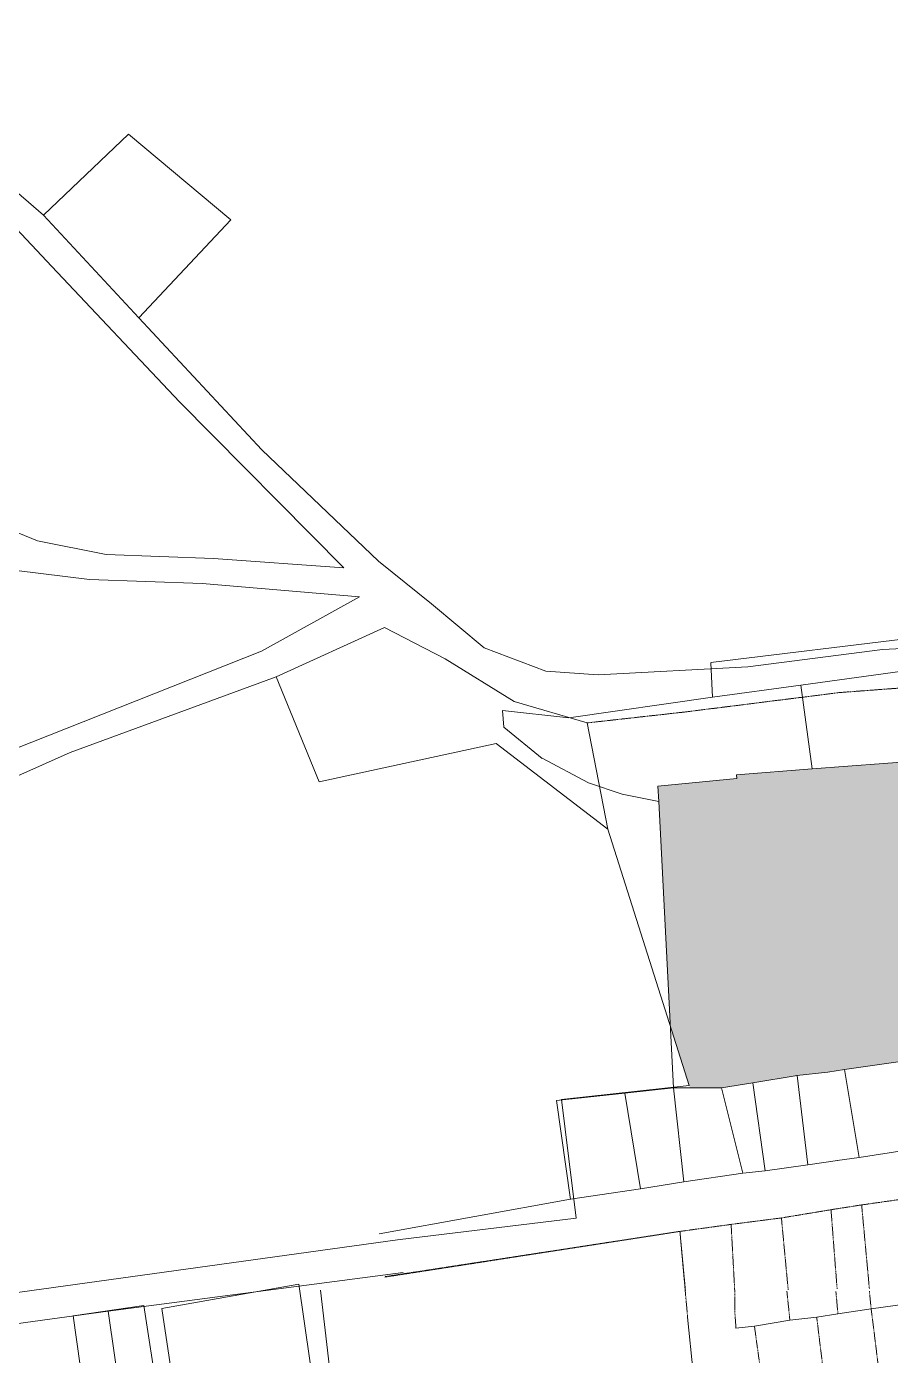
# Model space of a CAD drawing. Header units: millimetres. Extents: x 611710 to 616703, y 1316651 to 1320618.
# Drawn here: x 613873.2 to 614120.5, y 1318436.3 to 1318816.9 of the extents above; entities that cross this region are included whole.
import ezdxf

# ---------------------------------------------------------------- set-up
doc = ezdxf.new("R2010")
doc.units = ezdxf.units.MM
doc.linetypes.add('HIDDEN', pattern=[0.375, 0.25, -0.125])
doc.layers.add('2', color=7, linetype='Continuous')
doc.layers.add('3', color=7, linetype='Continuous')

msp = doc.modelspace()

# ---------------------------------------------------------------- hatches: boundary and pattern name
at = {"lineweight": 9}
h = msp.add_hatch(color=9, dxfattribs=at)
h.dxf.hatch_style = 1
h.paths.add_polyline_path([(614131.06582, 1318606.82345), (614098.17782, 1318604.34745), (614076.50882, 1318602.56345), (614076.62282, 1318601.54845), (614053.99182, 1318599.39745), (614054.19982, 1318594.92745), (614057.53793, 1318530.64161), (614063.13689, 1318512.94953), (614072.22382, 1318512.95745), (614081.19682, 1318514.43645), (614093.82182, 1318516.46745), (614093.82224, 1318516.46399), (614102.59682, 1318517.44545), (614107.41482, 1318518.20545), (614144.63482, 1318523.63145)])

# ---------------------------------------------------------------- linework, layer by layer
at = {"color": 1, "lineweight": 0, "ltscale": 0.5, "flags": 128}
for points in [[(613928.218, 1318343.00982), (613966.96725, 1318347.44967), (613951.17095, 1318456.70796), (613911.92895, 1318449.80178), (613927.47809, 1318345.96972)], [(613957.34213, 1318454.98159), (613969.92846, 1318347.69609), (614070.87426, 1318356.08151), (614070.13436, 1318391.10313), (614075.57204, 1318391.21801), (614077.04385, 1318354.84869), (614165.69333, 1318358.43621), (614159.72488, 1318426.12547), (614065.20184, 1318425.49511), (614064.2323, 1318430.65746), (614160.9553, 1318435.16446), (614158.94537, 1318444.46723)], [(613975.91902, 1318131.89441), (613995.06643, 1318142.47034), (613953.66636, 1318234.63692), (613947.52687, 1318242.11832), (613939.42434, 1318260.91997), (613932.53702, 1318281.41861), (613928.19423, 1318302.96454), (613924.45033, 1318329.64587), (613919.33435, 1318366.10555), (613914.60265, 1318399.82655), (613906.77495, 1318450.5833), (613886.53446, 1318447.68071), (613909.14678, 1318287.16864), (613975.91902, 1318131.89441)]]:
    msp.add_lwpolyline(points, dxfattribs=at)
at = {"layer": '2', "color": 1, "linetype": 'Continuous', "lineweight": 0}
for p, q in [((613878.04482, 1318762.88246), (613905.32482, 1318733.45446)), ((614167.81282, 1318646.75445), (614069.10282, 1318634.74945)), ((614069.15482, 1318634.69945), (614069.57982, 1318624.84445)), ((614094.93782, 1318628.29845), (614126.73582, 1318632.64245)), ((614069.57982, 1318624.84445), (614094.93782, 1318628.29845)), ((614094.93782, 1318628.29845), (614098.17782, 1318604.34745)), ((614069.57982, 1318624.84445), (614028.50482, 1318618.91545)), ((614009.47982, 1318621.02545), (614009.84282, 1318616.30345)), ((614028.50482, 1318618.91545), (614009.47982, 1318621.02545)), ((614009.84282, 1318616.30345), (614020.87482, 1318607.28645)), ((614033.72782, 1318617.48546), (614039.68482, 1318587.05546)), ((614020.82382, 1318607.33645), (614034.06682, 1318600.32845)), ((614076.50882, 1318602.56345), (614098.17782, 1318604.34745)), ((614098.17782, 1318604.34745), (614131.06582, 1318606.82345)), ((614034.06682, 1318600.32845), (614043.75882, 1318597.08945)), ((614053.99182, 1318599.39745), (614076.62282, 1318601.54845)), ((614054.19982, 1318594.92745), (614053.99182, 1318599.39745)), ((614076.62282, 1318601.54845), (614076.50882, 1318602.56345)), ((614043.75882, 1318597.08945), (614054.19982, 1318594.92745)), ((614058.45682, 1318512.94545), (614054.19982, 1318594.92745)), ((614144.63482, 1318523.63145), (614107.41482, 1318518.20545)), ((614093.82182, 1318516.46745), (614081.19682, 1318514.43645)), ((614093.75482, 1318516.45645), (614102.59682, 1318517.44545)), ((614093.82182, 1318516.46745), (614096.87782, 1318490.93845)), ((614102.59682, 1318517.44545), (614107.41482, 1318518.20545)), ((614107.41482, 1318518.20545), (614111.63582, 1318492.99545)), ((614044.55682, 1318511.40645), (614058.45682, 1318512.94545)), ((614072.22382, 1318512.95745), (614058.45682, 1318512.94545)), ((614058.45682, 1318512.94545), (614061.42882, 1318486.04245)), ((614081.19682, 1318514.43645), (614072.22382, 1318512.95745)), ((614072.22382, 1318512.95745), (614078.31582, 1318488.48045)), ((614081.19682, 1318514.43645), (614084.70682, 1318489.21845)), ((614024.97282, 1318509.34345), (614044.55682, 1318511.40645)), ((614028.97882, 1318481.03045), (614024.97282, 1318509.34345)), ((614044.55682, 1318511.40645), (614048.95682, 1318484.06445)), ((614148.95382, 1318498.77845), (614111.63582, 1318492.99545)), ((614111.63582, 1318492.99545), (614105.34682, 1318492.15845)), ((614084.70682, 1318489.21845), (614078.31582, 1318488.48045)), ((614096.87782, 1318490.93845), (614084.70682, 1318489.21845)), ((614105.39782, 1318492.15845), (614096.87782, 1318490.93845)), ((614061.42882, 1318486.04245), (614048.95682, 1318484.06445)), ((614078.31582, 1318488.48045), (614061.42882, 1318486.04245)), ((614048.95682, 1318484.06445), (614028.97782, 1318481.08045)), ((614028.97782, 1318481.08045), (613974.18482, 1318471.17645)), ((613979.38882, 1318469.47446), (613722.52282, 1318433.80446)), ((613896.58082, 1318448.97546), (613981.02682, 1318460.08946)), ((614132.26382, 1318452.08845), (614115.04482, 1318449.65145)), ((614064.10082, 1318431.44945), (614062.48782, 1318447.27545)), ((614099.45182, 1318447.24145), (614091.76282, 1318446.44045)), ((614105.51582, 1318448.21845), (614099.45182, 1318447.24145)), ((614115.04482, 1318449.65145), (614105.51582, 1318448.21845)), ((614081.61982, 1318444.66045), (614076.32482, 1318444.18045)), ((614091.76282, 1318446.44045), (614081.61982, 1318444.66045))]:
    msp.add_line(p, q, dxfattribs=at)
at = {"layer": '2', "color": 1, "linetype": 'HIDDEN', "lineweight": 0}
for p, q in [((614112.30982, 1318479.43345), (614129.09582, 1318481.81945)), ((614089.34382, 1318475.70245), (614103.53882, 1318478.05745)), ((614103.53882, 1318478.05745), (614112.30982, 1318479.43345)), ((614105.28682, 1318455.38845), (614103.53882, 1318478.05745)), ((614112.30982, 1318479.43345), (614114.52982, 1318455.41945)), ((614060.28282, 1318471.84845), (614074.93882, 1318473.85345)), ((614074.93882, 1318473.85345), (614089.34382, 1318475.70245)), ((614075.96582, 1318455.00845), (614074.93882, 1318473.85345)), ((614089.34382, 1318475.70245), (614091.28382, 1318455.09345)), ((613975.80282, 1318458.75745), (614060.28282, 1318471.84845)), ((614060.28282, 1318471.84845), (614061.86482, 1318454.93145)), ((614076.02682, 1318448.40245), (614075.96582, 1318455.00845)), ((614091.76282, 1318446.44045), (614090.91082, 1318454.73545)), ((614105.51582, 1318448.21845), (614104.94382, 1318454.67945)), ((614076.32482, 1318444.18045), (614076.02682, 1318448.40245)), ((614101.28082, 1318432.32745), (614099.45182, 1318447.24145)), ((614083.42482, 1318431.67745), (614081.61982, 1318444.66045))]:
    msp.add_line(p, q, dxfattribs=at)
at = {"layer": '2', "color": 1, "linetype": 'Continuous', "lineweight": 0}
for points in [[(613742.04182, 1318958.63046), (613745.20182, 1318951.73946), (613759.34382, 1318916.57346), (613774.43682, 1318886.75446), (613787.39682, 1318865.29846), (613804.32382, 1318851.76546), (613826.41182, 1318831.68246), (613842.75882, 1318803.14846), (613858.02282, 1318780.19346), (613878.04482, 1318762.88246)], [(613878.04482, 1318762.88246), (613902.42482, 1318786.11146), (613931.70182, 1318761.55346), (613905.32482, 1318733.45446)], [(613848.34482, 1318782.37146), (613880.50882, 1318748.17046), (613917.04582, 1318709.44346), (613964.10182, 1318661.93946), (613926.73282, 1318664.56946), (613895.98482, 1318665.74946), (613876.38082, 1318669.59446), (613856.98182, 1318677.50946)], [(613669.49482, 1318743.51146), (613696.76682, 1318735.68546), (613730.94882, 1318723.61746), (613765.37482, 1318712.31346), (613797.54082, 1318698.95146), (613827.70182, 1318683.27946), (613847.90082, 1318672.32446), (613862.46882, 1318664.86446), (613870.38782, 1318661.14146), (613891.24582, 1318658.57946), (613923.51782, 1318657.41746), (613968.52082, 1318653.60246), (613940.51682, 1318638.03946), (613884.39882, 1318615.80746), (613820.94982, 1318590.69746), (613798.69082, 1318583.07746), (613769.57182, 1318575.63446), (613736.59982, 1318571.70546), (613707.44682, 1318567.05746), (613690.49882, 1318561.27646), (613658.78482, 1318558.37846), (613618.50282, 1318549.79346), (613582.72882, 1318546.59546), (613529.31082, 1318529.72346)], [(613905.32482, 1318733.45446), (613940.57882, 1318695.73046), (613973.98482, 1318663.82946), (613989.11982, 1318651.54746), (614004.25782, 1318639.01046), (614021.86382, 1318632.34646), (614036.86282, 1318631.24446), (614079.76082, 1318633.50546), (614118.30782, 1318638.51246), (614137.59982, 1318639.49246), (614168.56482, 1318641.36446)], [(613944.66882, 1318630.71646), (613975.73982, 1318644.78946), (613993.11982, 1318635.83546), (614012.82582, 1318623.60446), (614033.72782, 1318617.48546)], [(613710.65382, 1318553.87846), (613754.76582, 1318560.72746), (613792.24182, 1318570.29746), (613846.84482, 1318591.75046), (613885.75182, 1318608.96146), (613944.66882, 1318630.71646)], [(614039.68482, 1318587.05546), (614007.63782, 1318611.60146), (613956.97182, 1318600.61246), (613944.66882, 1318630.71646)], [(614039.68482, 1318587.05546), (614062.92582, 1318513.61646), (614026.39882, 1318509.64846), (614030.62082, 1318475.64146), (613979.38882, 1318469.47446)], [(613732.85782, 1318335.56846), (613724.65682, 1318425.44146), (613896.58082, 1318448.97546)], [(613896.58082, 1318448.97546), (613918.48782, 1318296.99246), (613923.03582, 1318277.98246), (613984.94082, 1318137.12346)]]:
    msp.add_lwpolyline(points, dxfattribs=at)
at = {"layer": '2', "color": 1, "linetype": 'HIDDEN', "lineweight": 0}
for points in [[(614062.48782, 1318447.27545), (614060.28282, 1318471.84845), (613975.79882, 1318458.87745)], [(614117.10582, 1318433.10845), (614115.04482, 1318449.65145), (614114.50582, 1318454.84145)]]:
    msp.add_lwpolyline(points, dxfattribs=at)
at = {"layer": '3', "color": 1, "linetype": 'HIDDEN', "lineweight": 0}
msp.add_lwpolyline([(614033.72782, 1318617.48546), (614061.62982, 1318620.59446), (614106.01182, 1318626.17646), (614169.96082, 1318630.96046)], dxfattribs=at)

doc.saveas('drawing.dxf')
